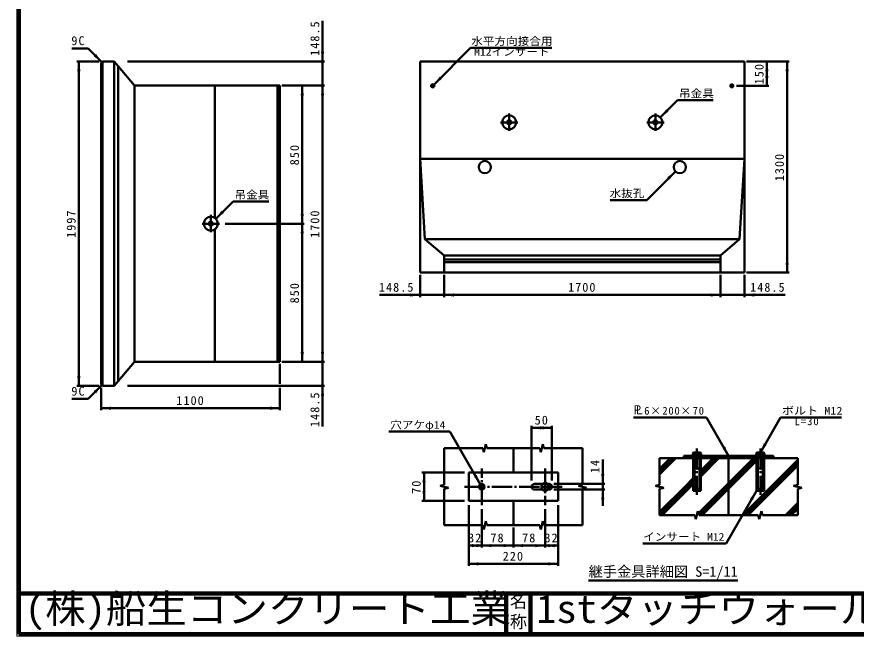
# Model space of a CAD drawing. Units: millimetres, scale not verified, with parts at other scales. Extents: x 100 to 4105, y 100 to 2870.
# Drawn here: x 100 to 2167, y 100 to 1625 of the extents above; entities that cross this region are included whole.
import ezdxf
from ezdxf.enums import TextEntityAlignment as Align

# ---------------------------------------------------------------- set-up
doc = ezdxf.new("R2010")
doc.units = ezdxf.units.MM
doc.header["$LTSCALE"] = 5
doc.linetypes.add('USER1', pattern=[8, 4, -4])
doc.linetypes.add('USER2', pattern=[13.4, 10, -1.2, 1, -1.2])
doc.layers.add('V-nasSTD', color=7, linetype='Continuous', lineweight=50)
doc.styles.add('ＭＳ ゴシック', font='')
doc.styles.get('ＭＳ ゴシック').set_extended_font_data('MS Gothic')

msp = doc.modelspace()

# ---------------------------------------------------------------- hatches: boundary and pattern name
at = {"layer": 'V-nasSTD'}
for points in [[(292.584, 1530.296), (295.413, 1533.125), (309.555, 1513.326), (289.756, 1527.468)], [(852.755, 1539.126), (856.755, 1539.126), (852.755, 1515.126), (848.755, 1539.126)], [(252.755, 1491.126), (248.755, 1491.126), (252.755, 1515.126), (256.755, 1491.126)], [(1946.555, 1491.126), (1942.555, 1491.126), (1946.555, 1515.126), (1950.555, 1491.126)], [(1996.555, 1491.126), (1992.555, 1491.126), (1996.555, 1515.126), (2000.555, 1491.126)], [(1143.612, 1474.783), (1146.441, 1471.955), (1126.642, 1457.813), (1140.784, 1477.612)], [(1946.555, 1479.126), (1950.555, 1479.126), (1946.555, 1455.126), (1942.555, 1479.126)], [(802.755, 1431.726), (798.755, 1431.726), (802.755, 1455.726), (806.755, 1431.726)], [(852.755, 1431.726), (848.755, 1431.726), (852.755, 1455.726), (856.755, 1431.726)], [(1701.287, 1394.258), (1704.116, 1391.43), (1684.317, 1377.288), (1698.459, 1397.087)], [(1704.578, 1227.549), (1701.749, 1230.377), (1721.548, 1244.519), (1707.406, 1224.72)], [(606.887, 1144.858), (609.716, 1142.03), (589.917, 1127.888), (604.059, 1147.687)], [(802.755, 1139.726), (806.755, 1139.726), (802.755, 1115.726), (798.755, 1139.726)], [(802.755, 1091.726), (798.755, 1091.726), (802.755, 1115.726), (806.755, 1091.726)], [(1996.555, 1019.126), (2000.555, 1019.126), (1996.555, 995.126), (1992.555, 1019.126)], [(1068.755, 940.126), (1068.755, 944.126), (1092.755, 940.126), (1068.755, 936.126)], [(1176.155, 940.126), (1176.155, 936.126), (1152.155, 940.126), (1176.155, 944.126)], [(1808.155, 940.126), (1808.155, 944.126), (1832.155, 940.126), (1808.155, 936.126)], [(1915.555, 940.126), (1915.555, 936.126), (1891.555, 940.126), (1915.555, 944.126)], [(802.755, 799.726), (806.755, 799.726), (802.755, 775.726), (798.755, 799.726)], [(852.755, 799.726), (856.755, 799.726), (852.755, 775.726), (848.755, 799.726)], [(252.755, 740.326), (256.755, 740.326), (252.755, 716.326), (248.755, 740.326)], [(292.584, 701.155), (295.413, 698.327), (309.555, 718.126), (289.756, 703.984)], [(852.755, 692.326), (848.755, 692.326), (852.755, 716.326), (856.755, 692.326)], [(331.755, 661.326), (331.755, 657.326), (307.755, 661.326), (331.755, 665.326)], [(723.755, 661.326), (723.755, 665.326), (747.755, 661.326), (723.755, 657.326)], [(1391.538, 613.037), (1391.538, 609.037), (1367.538, 613.037), (1391.538, 617.037)], [(1393.538, 613.037), (1393.538, 617.037), (1417.538, 613.037), (1393.538, 609.037)], [(1840.538, 564.822), (1844.002, 566.822), (1852.538, 544.037), (1837.073, 562.822)], [(1942.538, 572.822), (1946.002, 570.822), (1930.538, 552.037), (1939.073, 574.822)], [(1102.538, 479.037), (1098.538, 479.037), (1102.538, 503.037), (1106.538, 479.037)], [(1229.038, 494.884), (1232.502, 496.884), (1241.038, 474.099), (1225.573, 492.884)], [(1542.538, 499.037), (1546.538, 499.037), (1542.538, 475.037), (1538.538, 499.037)], [(1102.538, 457.037), (1106.538, 457.037), (1102.538, 433.037), (1098.538, 457.037)], [(1542.538, 437.037), (1538.538, 437.037), (1542.538, 461.037), (1546.538, 437.037)], [(1909.038, 437.252), (1912.502, 435.252), (1921.038, 458.037), (1905.573, 439.252)], [(1236.538, 323.037), (1236.538, 319.037), (1212.538, 323.037), (1236.538, 327.037)], [(1220.538, 323.037), (1220.538, 327.037), (1244.538, 323.037), (1220.538, 319.037)], [(1268.538, 323.037), (1268.538, 319.037), (1244.538, 323.037), (1268.538, 327.037)], [(1298.538, 323.037), (1298.538, 327.037), (1322.538, 323.037), (1298.538, 319.037)], [(1346.538, 323.037), (1346.538, 319.037), (1322.538, 323.037), (1346.538, 327.037)], [(1376.538, 323.037), (1376.538, 327.037), (1400.538, 323.037), (1376.538, 319.037)], [(1424.538, 323.037), (1424.538, 319.037), (1400.538, 323.037), (1424.538, 327.037)], [(1408.538, 323.037), (1408.538, 327.037), (1432.538, 323.037), (1408.538, 319.037)], [(1236.538, 278.037), (1236.538, 274.037), (1212.538, 278.037), (1236.538, 282.037)], [(1408.538, 278.037), (1408.538, 282.037), (1432.538, 278.037), (1408.538, 274.037)]]:
    msp.add_hatch(color=256, dxfattribs=at).paths.add_polyline_path(points)

# ---------------------------------------------------------------- linework, layer by layer
at = {"layer": 'V-nasSTD', "lineweight": 100}
for p, q in [((105, 2865), (105, 105)), ((105, 205), (4100, 205)), ((1305, 205), (1305, 105)), ((1365, 205), (1365, 105)), ((105, 105), (4100, 105))]:
    msp.add_line(p, q, dxfattribs=at)
at = {"layer": 'V-nasSTD'}
for p, q in [((852.755, 1515.126), (852.755, 1615.126)), ((275.614, 1547.267), (235.614, 1547.267)), ((309.555, 1513.326), (275.614, 1547.267)), ((1126.642, 1457.813), (1217.352, 1548.523)), ((1217.352, 1548.523), (1417.352, 1548.523)), ((302.755, 1515.126), (247.755, 1515.126)), ((252.755, 1515.126), (252.755, 716.326)), ((311.355, 1515.126), (307.755, 1511.526)), ((307.755, 1511.526), (307.755, 719.926)), ((339.755, 1515.126), (311.355, 1515.126)), ((311.355, 1515.126), (311.355, 716.326)), ((339.755, 716.326), (339.755, 1515.126)), ((339.755, 1515.126), (349.819, 1503.184)), ((372.755, 1515.126), (857.755, 1515.126)), ((852.755, 1455.726), (852.755, 1515.126)), ((1092.755, 1515.126), (1092.755, 995.126)), ((1891.555, 1515.126), (1092.755, 1515.126)), ((1891.555, 995.126), (1891.555, 1515.126)), ((2001.555, 1515.126), (1896.555, 1515.126)), ((1946.555, 1515.126), (1946.555, 1455.126)), ((1996.555, 1515.126), (1996.555, 995.126)), ((349.819, 728.267), (349.819, 1503.184)), ((349.819, 1503.184), (389.819, 1455.726)), ((747.755, 1455.726), (389.819, 1455.726)), ((389.819, 775.726), (389.819, 1455.726)), ((587.755, 1455.726), (587.755, 1129.72)), ((741.755, 775.726), (741.755, 1455.726)), ((747.755, 775.726), (747.755, 1455.726)), ((752.755, 1455.726), (857.755, 1455.726)), ((802.755, 1115.726), (802.755, 1455.726)), ((852.755, 775.726), (852.755, 1455.726)), ((1951.555, 1455.126), (1871.555, 1455.126)), ((1684.317, 1377.288), (1726.743, 1419.714)), ((1726.743, 1419.714), (1814.743, 1419.714)), ((1891.555, 1275.126), (1092.755, 1275.126)), ((1092.755, 1275.126), (1104.696, 1077.19)), ((1891.555, 1275.126), (1879.613, 1077.19)), ((1650.837, 1173.808), (1721.548, 1244.519)), ((589.917, 1127.888), (632.343, 1170.314)), ((632.343, 1170.314), (720.343, 1170.314)), ((1560.837, 1173.808), (1650.837, 1173.808)), ((587.755, 1101.731), (587.755, 775.726)), ((612.755, 1115.726), (807.755, 1115.726)), ((802.755, 775.726), (802.755, 1115.726)), ((1104.696, 1077.19), (1879.613, 1077.19)), ((1104.696, 1077.19), (1152.155, 1037.19)), ((1879.613, 1077.19), (1832.155, 1037.19)), ((1152.155, 995.126), (1152.155, 1037.19)), ((1152.155, 1037.19), (1832.155, 1037.19)), ((1832.155, 995.126), (1832.155, 1037.19)), ((1152.155, 1027.126), (1832.155, 1027.126)), ((1152.155, 1021.126), (1832.155, 1021.126)), ((1092.755, 995.126), (1891.555, 995.126)), ((2001.555, 995.126), (1896.555, 995.126)), ((1092.755, 990.126), (1092.755, 935.126)), ((1152.155, 990.126), (1152.155, 935.126)), ((1832.155, 990.126), (1832.155, 935.126)), ((1891.555, 990.126), (1891.555, 935.126)), ((1092.755, 940.126), (992.755, 940.126)), ((1152.155, 940.126), (1092.755, 940.126)), ((1152.155, 940.126), (1832.155, 940.126)), ((1832.155, 940.126), (1891.555, 940.126)), ((1891.555, 940.126), (1991.555, 940.126)), ((349.819, 728.267), (389.819, 775.726)), ((747.755, 775.726), (389.819, 775.726)), ((747.755, 721.326), (747.755, 770.726)), ((752.755, 775.726), (857.755, 775.726)), ((852.755, 775.726), (852.755, 716.326)), ((339.755, 716.326), (349.819, 728.267)), ((302.755, 716.326), (247.755, 716.326)), ((309.555, 718.126), (275.614, 684.185)), ((307.755, 719.926), (311.355, 716.326)), ((307.755, 656.326), (307.755, 711.326)), ((311.355, 716.326), (339.755, 716.326)), ((372.755, 716.326), (857.755, 716.326)), ((747.755, 656.326), (747.755, 711.326)), ((852.755, 716.326), (852.755, 616.326)), ((275.614, 684.185), (235.614, 684.185)), ((747.755, 661.326), (307.755, 661.326)), ((1617.919, 638.639), (1797.919, 638.639)), ((1797.919, 638.639), (1852.538, 544.037)), ((1980.538, 638.639), (1930.538, 552.037)), ((1980.538, 638.639), (2130.538, 638.639)), ((1016.038, 604.003), (1166.038, 604.003)), ((1241.038, 474.099), (1166.038, 604.003)), ((1367.538, 618.037), (1367.538, 483.037)), ((1367.538, 613.037), (1417.538, 613.037)), ((1417.538, 618.037), (1417.538, 483.037)), ((1152.538, 563.037), (1247.538, 563.037)), ((1152.538, 473.037), (1152.538, 563.037)), ((1247.538, 563.037), (1250.038, 553.037)), ((1255.038, 573.037), (1250.038, 553.037)), ((1255.038, 573.037), (1257.538, 563.037)), ((1257.538, 563.037), (1387.538, 563.037)), ((1322.538, 563.037), (1322.538, 503.037)), ((1387.538, 563.037), (1390.038, 553.037)), ((1395.038, 573.037), (1390.038, 553.037)), ((1395.038, 573.037), (1397.538, 563.037)), ((1397.538, 563.037), (1492.538, 563.037)), ((1492.538, 563.037), (1492.538, 473.037)), ((1682.538, 538.037), (1682.538, 473.037)), ((2022.538, 538.037), (1682.538, 538.037)), ((1708.241, 538.037), (1682.538, 512.333)), ((1715.313, 538.037), (1682.538, 505.262)), ((1722.384, 538.037), (1682.538, 498.191)), ((1962.538, 544.037), (1742.538, 544.037)), ((1742.538, 544.037), (1742.538, 538.037)), ((1743.597, 538.037), (1749.597, 544.037)), ((1750.668, 538.037), (1756.668, 544.037)), ((1757.739, 538.037), (1763.739, 544.037)), ((1766.038, 552.037), (1764.038, 550.037)), ((1764.038, 550.037), (1764.038, 544.037)), ((1785.038, 550.037), (1764.038, 550.037)), ((1764.038, 544.037), (1785.038, 544.037)), ((1764.81, 538.037), (1768.538, 541.764)), ((1765.038, 458.037), (1765.038, 538.037)), ((1783.038, 552.037), (1766.038, 552.037)), ((1768.538, 514.037), (1768.538, 544.037)), ((1913.302, 538.037), (1778.29, 403.025)), ((1920.373, 538.037), (1780.373, 398.037)), ((1784.952, 544.037), (1780.538, 539.622)), ((1780.538, 544.037), (1780.538, 514.037)), ((1783.038, 552.037), (1785.038, 550.037)), ((1784.038, 458.037), (1784.038, 538.037)), ((1814.307, 538.037), (1784.038, 507.767)), ((1821.379, 538.037), (1784.038, 500.696)), ((1828.45, 538.037), (1784.038, 493.625)), ((1785.038, 544.037), (1785.038, 550.037)), ((1786.023, 538.037), (1792.023, 544.037)), ((1793.094, 538.037), (1799.094, 544.037)), ((1800.165, 538.037), (1806.165, 544.037)), ((1807.236, 538.037), (1813.236, 544.037)), ((1814.307, 538.037), (1820.307, 544.037)), ((1821.379, 538.037), (1827.379, 544.037)), ((1828.45, 538.037), (1834.45, 544.037)), ((1835.521, 538.037), (1841.521, 544.037)), ((1842.592, 538.037), (1848.592, 544.037)), ((1849.663, 538.037), (1852.538, 540.912)), ((1855.663, 544.037), (1852.538, 540.912)), ((1852.538, 538.037), (1852.538, 398.037)), ((1856.734, 538.037), (1862.734, 544.037)), ((1863.805, 538.037), (1869.805, 544.037)), ((1870.876, 538.037), (1876.876, 544.037)), ((1877.947, 538.037), (1883.947, 544.037)), ((1885.018, 538.037), (1891.018, 544.037)), ((1892.089, 538.037), (1898.089, 544.037)), ((1899.16, 538.037), (1905.16, 544.037)), ((1906.231, 538.037), (1912.231, 544.037)), ((1913.302, 538.037), (1919.302, 544.037)), ((1922.038, 552.037), (1920.038, 550.037)), ((1920.038, 550.037), (1920.038, 544.037)), ((1941.038, 550.037), (1920.038, 550.037)), ((1920.038, 544.037), (1941.038, 544.037)), ((1920.373, 538.037), (1924.538, 542.201)), ((1921.038, 458.037), (1921.038, 538.037)), ((1939.038, 552.037), (1922.038, 552.037)), ((1924.538, 514.037), (1924.538, 544.037)), ((1940.516, 544.037), (1936.538, 540.059)), ((1936.538, 544.037), (1936.538, 514.037)), ((1939.038, 552.037), (1941.038, 550.037)), ((1940.038, 458.037), (1940.038, 538.037)), ((1941.038, 544.037), (1941.038, 550.037)), ((1941.587, 538.037), (1947.587, 544.037)), ((1948.658, 538.037), (1954.658, 544.037)), ((1955.729, 538.037), (1961.729, 544.037)), ((1962.538, 544.037), (1962.538, 538.037)), ((2022.538, 473.037), (2022.538, 538.037)), ((1542.538, 475.037), (1542.538, 535.037)), ((1787.445, 398.037), (1921.038, 531.63)), ((1886.439, 398.037), (2022.538, 534.135)), ((1893.511, 398.037), (2022.538, 527.064)), ((1900.582, 398.037), (2022.538, 519.993)), ((1097.538, 503.037), (1202.538, 503.037)), ((1102.538, 433.037), (1102.538, 503.037)), ((1212.538, 503.037), (1212.538, 433.037)), ((1432.538, 503.037), (1212.538, 503.037)), ((1432.538, 433.037), (1432.538, 503.037)), ((1768.538, 464.037), (1768.538, 514.037)), ((1780.538, 464.037), (1780.538, 514.037)), ((1924.538, 464.037), (1924.538, 514.037)), ((1936.538, 464.037), (1936.538, 514.037)), ((1391.444, 473.287), (1400.538, 478.537)), ((1400.538, 478.537), (1409.631, 473.287)), ((1744.307, 468.037), (1765.038, 488.767)), ((1751.379, 468.037), (1765.038, 481.696)), ((1142.538, 470.537), (1152.538, 473.037)), ((1142.538, 470.537), (1162.538, 465.537)), ((1152.538, 463.037), (1162.538, 465.537)), ((1152.538, 373.037), (1152.538, 463.037)), ((1374.538, 475.037), (1394.475, 475.037)), ((1394.475, 461.037), (1374.538, 461.037)), ((1391.444, 462.787), (1391.444, 473.287)), ((1400.538, 457.537), (1391.444, 462.787)), ((1409.631, 462.787), (1400.538, 457.537)), ((1406.6, 475.037), (1410.538, 475.037)), ((1410.538, 461.037), (1406.6, 461.037)), ((1409.631, 473.287), (1409.631, 462.787)), ((1547.538, 475.037), (1422.538, 475.037)), ((1547.538, 461.037), (1422.538, 461.037)), ((1482.538, 470.537), (1492.538, 473.037)), ((1482.538, 470.537), (1502.538, 465.537)), ((1492.538, 463.037), (1502.538, 465.537)), ((1492.538, 463.037), (1492.538, 373.037)), ((1542.538, 461.037), (1542.538, 475.037)), ((1542.538, 421.037), (1542.538, 461.037)), ((1672.538, 470.537), (1682.538, 473.037)), ((1672.538, 470.537), (1692.538, 465.537)), ((1744.307, 468.037), (1682.538, 406.267)), ((1751.379, 468.037), (1682.538, 399.196)), ((1682.538, 463.037), (1692.538, 465.537)), ((1682.806, 463.104), (1682.538, 462.836)), ((1682.538, 463.037), (1682.538, 398.037)), ((1758.45, 468.037), (1688.45, 398.037)), ((1758.45, 468.037), (1765.038, 474.625)), ((1784.038, 458.037), (1765.038, 458.037)), ((1846.038, 328.133), (1921.038, 458.037)), ((1940.038, 458.037), (1921.038, 458.037)), ((2012.538, 470.537), (2022.538, 473.037)), ((2012.538, 470.537), (2032.538, 465.537)), ((2022.538, 463.037), (2032.538, 465.537)), ((2022.538, 463.037), (2022.538, 398.037)), ((2031.449, 465.265), (2031.884, 465.7)), ((1097.538, 433.037), (1202.538, 433.037)), ((1212.538, 433.037), (1432.538, 433.037)), ((1212.538, 423.037), (1212.538, 273.037)), ((1322.538, 433.037), (1322.538, 373.037)), ((1432.538, 423.037), (1432.538, 273.037)), ((1992.506, 398.037), (2022.538, 428.069)), ((1999.577, 398.037), (2022.538, 420.998)), ((2006.648, 398.037), (2022.538, 413.927)), ((1244.538, 413.037), (1244.538, 318.037)), ((1400.538, 413.037), (1400.538, 318.037)), ((1682.538, 398.037), (1769.538, 398.037)), ((1769.538, 398.037), (1772.038, 388.037)), ((1770.29, 395.025), (1774.949, 399.684)), ((1777.038, 408.037), (1772.038, 388.037)), ((1777.038, 408.037), (1779.538, 398.037)), ((1779.538, 398.037), (1925.538, 398.037)), ((1925.538, 398.037), (1928.038, 388.037)), ((1933.038, 408.037), (1928.038, 388.037)), ((1933.038, 408.037), (1935.538, 398.037)), ((1935.538, 398.037), (2022.538, 398.037)), ((1247.538, 373.037), (1152.538, 373.037)), ((1247.538, 373.037), (1250.038, 363.037)), ((1255.038, 383.037), (1250.038, 363.037)), ((1255.038, 383.037), (1257.538, 373.037)), ((1387.538, 373.037), (1257.538, 373.037)), ((1387.538, 373.037), (1390.038, 363.037)), ((1395.038, 383.037), (1390.038, 363.037)), ((1395.038, 383.037), (1397.538, 373.037)), ((1492.538, 373.037), (1397.538, 373.037)), ((1322.538, 368.037), (1322.538, 318.037)), ((1212.538, 323.037), (1244.538, 323.037)), ((1244.538, 323.037), (1322.538, 323.037)), ((1322.538, 323.037), (1400.538, 323.037)), ((1432.538, 323.037), (1400.538, 323.037)), ((1846.038, 328.133), (1641.038, 328.133)), ((1212.538, 278.037), (1432.538, 278.037)), ((1507.538, 237.009), (1875.038, 237.009))]:
    msp.add_line(p, q, dxfattribs=at)
at = {"layer": 'V-nasSTD', "linetype": 'USER2'}
for p, q in [((1117.955, 1455.126), (1129.955, 1455.126)), ((1123.955, 1449.126), (1123.955, 1461.126)), ((1854.355, 1455.126), (1866.355, 1455.126)), ((1860.355, 1449.126), (1860.355, 1461.126)), ((1312.155, 1386.926), (1312.155, 1344.526)), ((1672.155, 1386.926), (1672.155, 1344.526)), ((1290.955, 1365.126), (1333.355, 1365.126)), ((1650.955, 1365.126), (1693.355, 1365.126)), ((577.755, 1137.526), (577.755, 1095.126)), ((556.555, 1115.726), (598.955, 1115.726)), ((1774.538, 562.037), (1774.538, 448.037)), ((1930.538, 562.037), (1930.538, 448.037)), ((1244.538, 423.037), (1244.538, 513.037)), ((1400.538, 513.037), (1400.538, 423.037)), ((1202.538, 468.037), (1442.538, 468.037))]:
    msp.add_line(p, q, dxfattribs=at)
at = {"layer": 'V-nasSTD', "linetype": 'USER1'}
for p, q in [((1394.475, 475.037), (1406.6, 475.037)), ((1406.6, 461.037), (1394.475, 461.037))]:
    msp.add_line(p, q, dxfattribs=at)
at = {"layer": 'V-nasSTD', "lineweight": 13}
msp.add_lwpolyline([(100, 100), (100, 2870), (4105, 2870), (4105, 100)], close=True, dxfattribs=at)
at = {"layer": 'V-nasSTD'}
for centre, radius in [((1123.955, 1455.126), 3.8), ((1123.955, 1455.126), 2.4), ((1123.955, 1455.126), 2), ((1860.355, 1455.126), 3.8), ((1860.355, 1455.126), 2.4), ((1860.355, 1455.126), 2), ((1312.155, 1365.126), 17.2), ((1312.155, 1365.126), 5), ((1672.155, 1365.126), 17.2), ((1672.155, 1365.126), 5), ((1252.155, 1255.126), 15), ((1732.155, 1255.126), 15), ((577.755, 1115.726), 17.2), ((577.755, 1115.726), 5), ((1400.538, 468.037), 8.5), ((1244.538, 468.037), 7)]:
    msp.add_circle(centre, radius, dxfattribs=at)
for centre, radius, start, end in [((1774.538, 523.474), 28.562, 68.4314, 111.5686), ((1930.538, 523.474), 28.562, 68.4314, 111.5686), ((1774.538, 522.037), 10, 233.1301, 306.8699), ((1930.538, 522.037), 10, 233.1301, 306.8699), ((1374.538, 468.037), 7, 90, 270), ((1410.538, 468.037), 7, 270, 90), ((1774.538, 472.037), 10, 233.1301, 306.8699), ((1930.538, 472.037), 10, 233.1301, 306.8699)]:
    msp.add_arc(centre, radius, start, end, dxfattribs=at)

# ---------------------------------------------------------------- texts
at = {"layer": 'V-nasSTD', "style": 'ＭＳ ゴシック'}
for s, height, width, p in [('水平方向接合用', 19.06, 1.1, (1318.852, 1574.523)), ('M12インサート', 19.06, 1.1, (1318.852, 1548.523)), ('吊金具', 19.06, 1.1, (1773.243, 1445.714)), ('吊金具', 19.06, 1.1, (678.843, 1196.314)), ('水抜孔', 19.06, 1.1, (1602.337, 1199.808)), ('Ｐ', 21.63, 0.9, (1627.796, 668.139)), ('Ｌ', 21.63, 0.9, (1632.419, 668.139)), ('ボルト M12', 19.06, 1.15, (2058.038, 664.639)), ('穴アケφ14', 19.06, 1.1, (1087.288, 630.003)), ('インサート M12', 19.06, 1.1, (1742.038, 354.133))]:
    msp.add_text(s, height=height, dxfattribs=dict(at, width=width)).set_placement(p, align=Align.TOP_CENTER)
msp.add_text('継手金具詳細図 S=1/11', height=25.66, dxfattribs=at).set_placement((1691.288, 272.009), align=Align.TOP_CENTER)
at = {"layer": 'V-nasSTD', "style": 'ＭＳ ゴシック', "width": 1.05}
for s, p in [('(株)船生コンクリート工業', (120, 202.55)), ('1stタッチウォール標準型', (1378.75, 202.47))]:
    msp.add_text(s, height=69.65, dxfattribs=at).set_placement(p, align=Align.TOP_LEFT)
at = {"layer": 'V-nasSTD', "style": 'ＭＳ ゴシック'}
for s, p in [('名', (1313.982, 200.999)), ('称', (1313.976, 151.01))]:
    msp.add_text(s, height=30.79, dxfattribs=at).set_placement(p, align=Align.TOP_LEFT)
at = {"layer": 'V-nasSTD', "char_height": 21.99, "attachment_point": 2, "rotation": 90, "style": 'ＭＳ ゴシック'}
for s, insert in [('\\T1.17;148.5', (822.755, 1572.626)), ('\\T1.17;150', (1916.555, 1485.126)), ('\\T1.17;850', (772.755, 1285.726)), ('\\T1.17;1300', (1966.555, 1255.126)), ('\\T1.17;1997', (222.755, 1115.726)), ('\\T1.17;1700', (822.755, 1115.726)), ('\\T1.17;850', (772.755, 945.726)), ('\\T1.17;148.5', (822.755, 658.826)), ('\\T1.17;14', (1512.538, 518.787)), ('\\T1.17;70', (1072.538, 468.037))]:
    msp.add_mtext(s, dxfattribs=dict(at, insert=insert))
at = {"layer": 'V-nasSTD', "attachment_point": 2, "style": 'ＭＳ ゴシック'}
for s, insert, char_height in [('\\T1.17;9C', (251.864, 1577.267), 21.99), ('\\T1.17;148.5', (1035.255, 970.126), 21.99), ('\\T1.17;1700', (1492.155, 970.126), 21.99), ('\\T1.17;148.5', (1949.055, 970.126), 21.99), ('\\T1.17;9C', (251.864, 714.185), 21.99), ('\\T1.17;1100', (527.755, 691.326), 21.99), ('\\T1.15;6×200×70', (1719.169, 664.639), 19.06), ('\\T1.17;50', (1392.537, 643.037), 21.99), ('\\T1.19;L=30', (2045.757, 638.639), 19.06), ('\\T1.17;32', (1228.537, 353.037), 21.99), ('\\T1.17;78', (1283.537, 353.037), 21.99), ('\\T1.17;78', (1361.537, 353.037), 21.99), ('\\T1.17;32', (1416.537, 353.037), 21.99), ('\\T1.17;220', (1322.538, 308.037), 21.99)]:
    msp.add_mtext(s, dxfattribs=dict(at, insert=insert, char_height=char_height))

doc.saveas('drawing.dxf')
